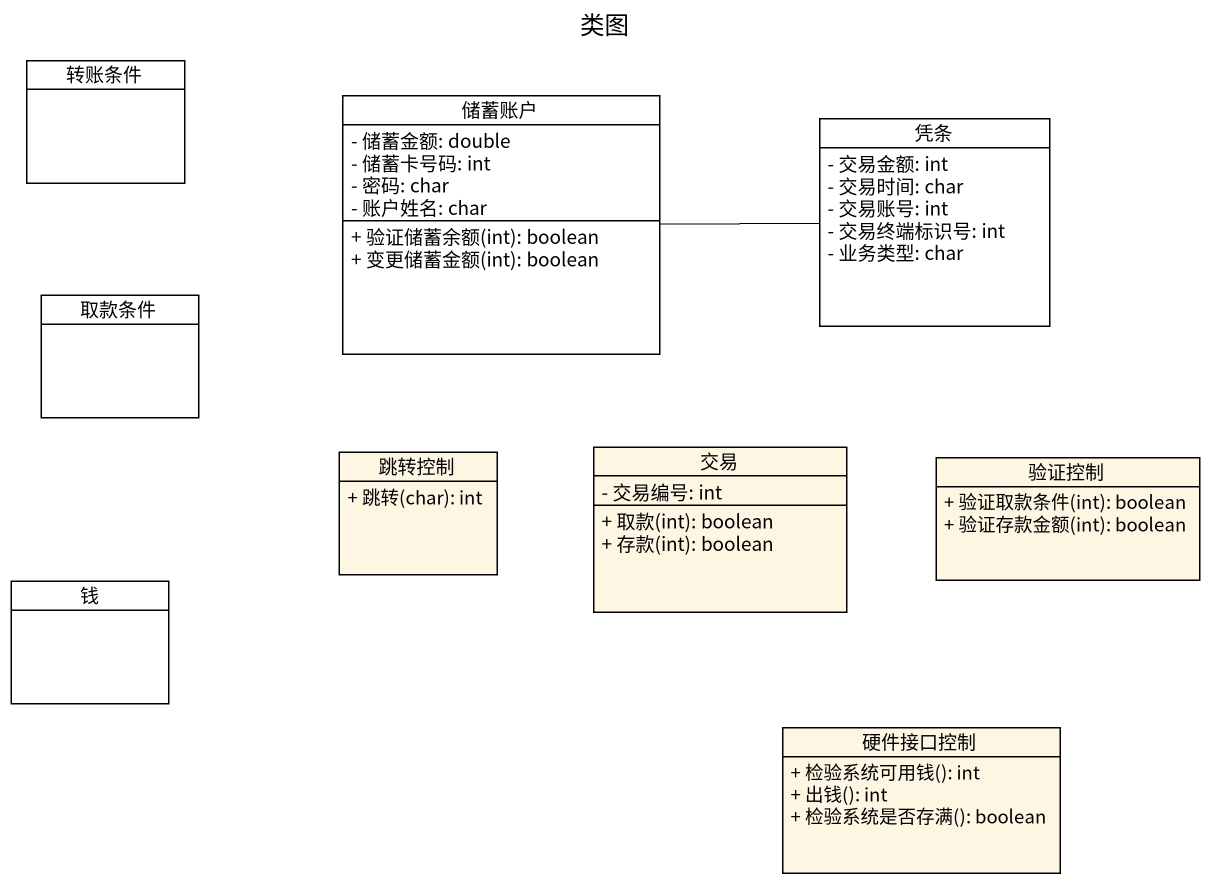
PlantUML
@startuml
title 类图
hide circle
hide empty members
skinparam classAttributeIconSize 0
class 转账条件 #FFFFFF
class 储蓄账户 #FFFFFF {
  - 储蓄金额: double
  - 储蓄卡号码: int
  - 密码: char
  - 账户姓名: char
  + 验证储蓄余额(int): boolean
  + 变更储蓄金额(int): boolean
}
class 凭条 #FFFFFF {
  - 交易金额: int
  - 交易时间: char
  - 交易账号: int
  - 交易终端标识号: int
  - 业务类型: char
}
class 取款条件 #FFFFFF
class 跳转控制 {
  + 跳转(char): int
}
class 交易 {
  - 交易编号: int
  + 取款(int): boolean
  + 存款(int): boolean
}
class 验证控制 {
  + 验证取款条件(int): boolean
  + 验证存款金额(int): boolean
}
class 钱 #FFFFFF
class 硬件接口控制 {
  + 检验系统可用钱(): int
  + 出钱(): int
  + 检验系统是否存满(): boolean
}
储蓄账户 -right- 凭条
@enduml
